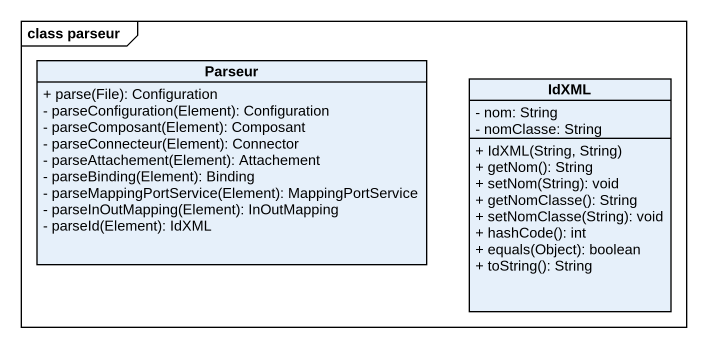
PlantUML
@startuml
mainframe class parseur
hide circle
hide empty members
skinparam classAttributeIconSize 0
class Parseur {
  + parse(File): Configuration
  - parseConfiguration(Element): Configuration
  - parseComposant(Element): Composant
  - parseConnecteur(Element): Connector
  - parseAttachement(Element): Attachement
  - parseBinding(Element): Binding
  - parseMappingPortService(Element): MappingPortService
  - parseInOutMapping(Element): InOutMapping
  - parseId(Element): IdXML
}
class IdXML {
  - nom: String
  - nomClasse: String
  + IdXML(String, String)
  + getNom(): String
  + setNom(String): void
  + getNomClasse(): String
  + setNomClasse(String): void
  + hashCode(): int
  + equals(Object): boolean
  + toString(): String
}
@enduml
